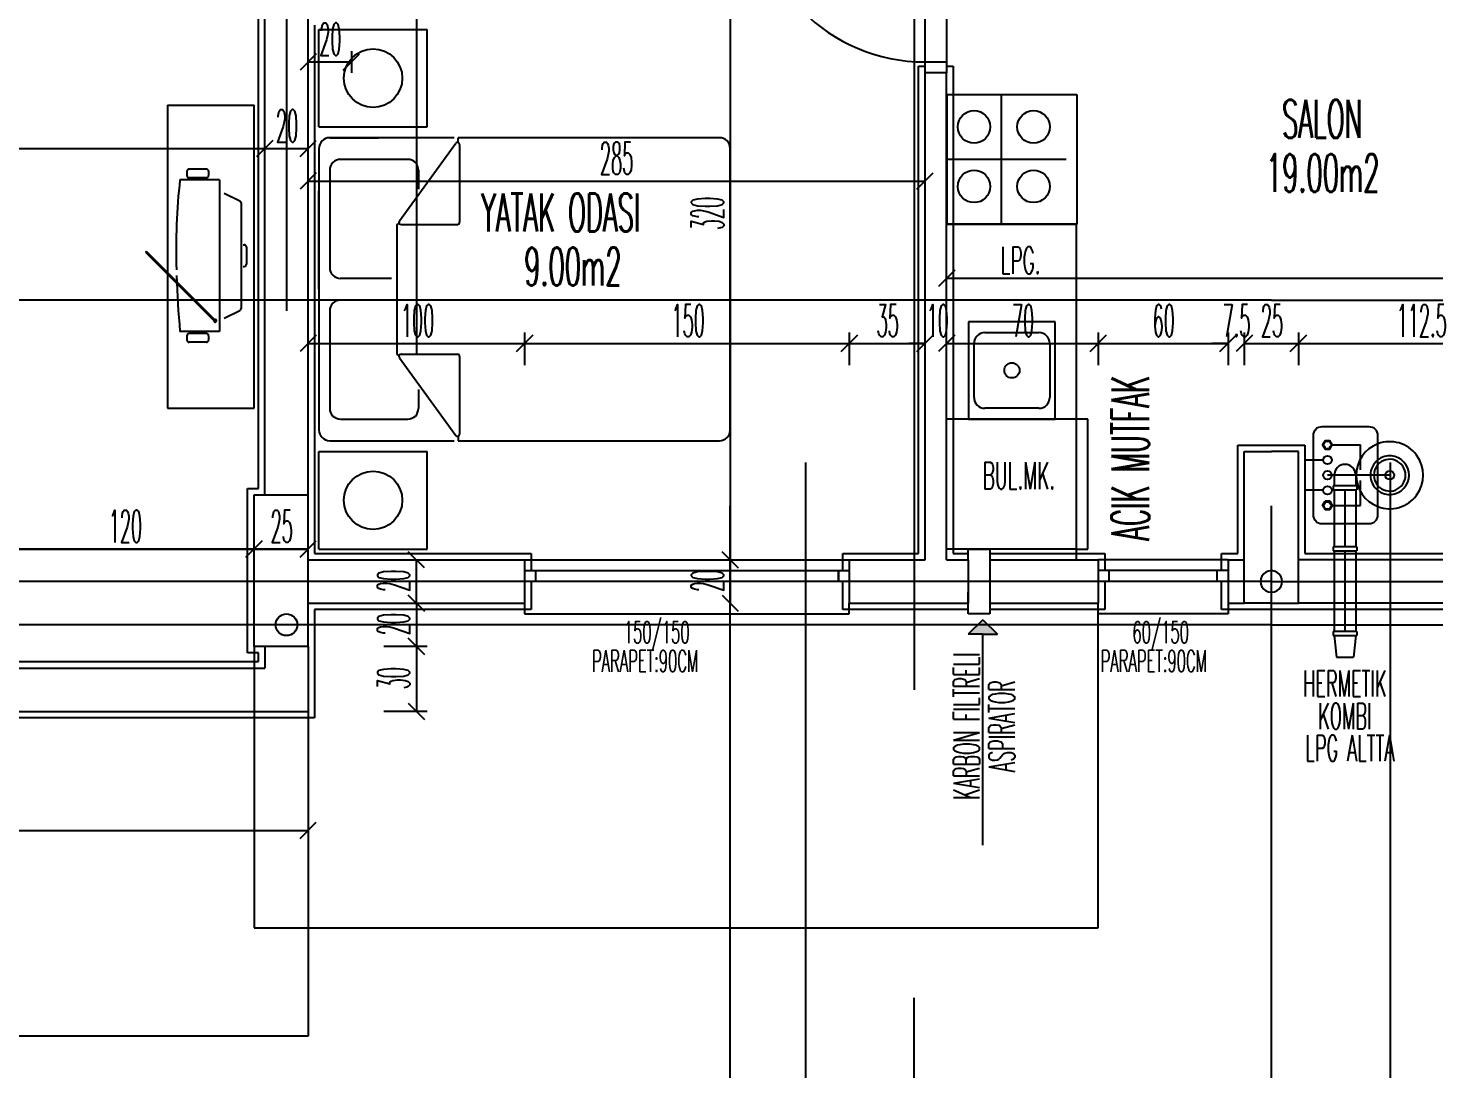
# Model space of a CAD drawing. Extents: x 78 to 306, y -397 to 18.
# Drawn here: x 271.9423 to 272.0722, y -396.7666 to -396.6704 of the extents above; entities that cross this region are included whole.
import ezdxf
from ezdxf.enums import TextEntityAlignment as Align

# ---------------------------------------------------------------- set-up
doc = ezdxf.new("R2010")
doc.units = 0
doc.header["$LTSCALE"] = 0.5
doc.header["$MEASUREMENT"] = 0
for name, pattern in [('DASHDOT2', [0.5, 0.25, -0.125, 0, -0.125]), ('DASHED', [0.75, 0.5, -0.25]), ('DOT2', [0.125, 0, -0.125])]:
    doc.linetypes.add(name, pattern=pattern)
doc.layers.get('0').update_dxf_attribs({"linetype": 'CONTINUOUS'})
for name, color, linetype in [('AKS', 5, 'DASHDOT2'), ('ASHADE', 7, 'CONTINUOUS'), ('DUVAR', 6, 'CONTINUOUS'), ('IZDUSUM', 2, 'DOT2'), ('KAPI', 1, 'CONTINUOUS'), ('KOLON', 4, 'CONTINUOUS'), ('MERDIVEN', 3, 'CONTINUOUS'), ('OLCU', 31, 'CONTINUOUS'), ('SIVA', 7, 'CONTINUOUS'), ('TEFRIS', 11, 'CONTINUOUS')]:
    doc.layers.add(name, color=color, linetype=linetype)
doc.styles.add('ICMEKAN', font='romans.shx', dxfattribs={"width": 0.55, "height": 0.2})
doc.styles.add('OLCU', font='romans.shx', dxfattribs={"width": 0.6, "height": 0.125})
doc.styles.add('OLCUIC', font='ROMANS.SHX', dxfattribs={"width": 0.4, "height": 0.15})

msp = doc.modelspace()

# ---------------------------------------------------------------- hatches: boundary and pattern name
at = {"layer": 'KAPI', "ltscale": 1.4}
msp.add_hatch(color=256, dxfattribs=at).paths.add_polyline_path([(272.0318323803734, -396.726424450588), (272.0304744925056, -396.726424450588), (272.0291166046377, -396.726424450588), (272.0304744925056, -396.7250946236588)])

# ---------------------------------------------------------------- linework, layer by layer
at = {"color": 0, "linetype": 'ByBlock'}
for p, q in [((271.968893941935, -396.6728098737721), (271.967393941935, -396.6743098737721)), ((271.971393941935, -396.6743098737721), (271.972893941935, -396.6728098737721)), ((271.964893941935, -396.6808098737721), (271.963393941935, -396.6823098737721)), ((271.963393941935, -396.6823098737721), (271.964893941935, -396.6808098737721)), ((271.967393941935, -396.6823098737721), (271.968893941935, -396.6808098737721)), ((271.968893941935, -396.6838098737721), (271.967393941935, -396.6853098737721)), ((272.024393941935, -396.6853098737721), (272.025893941935, -396.6838098737721)), ((272.027893941935, -396.6928098737721), (272.026393941935, -396.6943098737721)), ((271.968893941935, -396.6988098737721), (271.967393941935, -396.7003098737721)), ((271.988893941935, -396.6988098737721), (271.987393941935, -396.7003098737721)), ((271.987393941935, -396.7003098737721), (271.988893941935, -396.6988098737721)), ((272.018893941935, -396.6988098737721), (272.017393941935, -396.7003098737721)), ((272.017393941935, -396.7003098737721), (272.018893941935, -396.6988098737721)), ((272.024393941935, -396.7003098737721), (272.025893941935, -396.6988098737721)), ((272.024393941935, -396.7003098737721), (272.025893941935, -396.6988098737721)), ((272.027893941935, -396.6988098737721), (272.026393941935, -396.7003098737721)), ((272.027893941935, -396.6988098737721), (272.026393941935, -396.7003098737721)), ((272.041893941935, -396.6988098737721), (272.040393941935, -396.7003098737721)), ((272.040393941935, -396.7003098737721), (272.041893941935, -396.6988098737721)), ((272.052393941935, -396.7003098737721), (272.053893941935, -396.6988098737721)), ((272.052393941935, -396.7003098737721), (272.053893941935, -396.6988098737721)), ((272.055393941935, -396.6988098737721), (272.053893941935, -396.7003098737721)), ((272.055393941935, -396.6988098737721), (272.053893941935, -396.7003098737721)), ((272.060393941935, -396.6988098737721), (272.058893941935, -396.7003098737721)), ((272.058893941935, -396.7003098737721), (272.060393941935, -396.6988098737721)), ((271.963893941935, -396.7178098737721), (271.962393941935, -396.7193098737721)), ((271.962393941935, -396.7193098737721), (271.963893941935, -396.7178098737721)), ((271.967393941935, -396.7193098737721), (271.968893941935, -396.7178098737721)), ((271.978893941935, -396.7203098737721), (271.977393941935, -396.7188098737721)), ((272.007893941935, -396.7203098737721), (272.006393941935, -396.7188098737721)), ((272.006393941935, -396.7188098737721), (272.007893941935, -396.7203098737721)), ((271.977393941935, -396.7228098737721), (271.978893941935, -396.7243098737721)), ((271.978893941935, -396.7243098737721), (271.977393941935, -396.7228098737721)), ((272.006393941935, -396.7228098737721), (272.007893941935, -396.7243098737721)), ((271.978893941935, -396.7283098737721), (271.977393941935, -396.7268098737721)), ((271.977393941935, -396.7268098737721), (271.978893941935, -396.7283098737721)), ((271.977393941935, -396.7328098737721), (271.978893941935, -396.7343098737721)), ((271.967393941935, -396.7453098737721), (271.968893941935, -396.7438098737721))]:
    msp.add_line(p, q, dxfattribs=at)
at = {"layer": 'AKS'}
for p, q in [((271.9661439419351, -396.3715598737721), (271.9661439419351, -396.8395598737721)), ((272.0071439419351, -396.8395598737721), (272.0071439419351, -396.3715598737721)), ((272.0571439419351, -396.8395598737721), (272.0571439419351, -396.3715598737721)), ((271.9781439419351, -396.3755598737721), (271.9781439419351, -396.8355598737721)), ((272.0141439419351, -396.8355598737721), (272.0141439419351, -396.3755598737721)), ((272.0681439419351, -396.8355598737721), (272.0681439419351, -396.3755598737721)), ((272.0571439419351, -396.6955598737721), (271.7611439419359, -396.6955598737721)), ((272.0571439419351, -396.6955598737721), (272.3531439419343, -396.6955598737721)), ((272.0571439419351, -396.7215598737721), (271.7651439419351, -396.7215598737721)), ((272.0571439419351, -396.7215598737721), (272.3491439419351, -396.7215598737721)), ((272.0571439419351, -396.7255598737721), (271.7611439419359, -396.7255598737721)), ((272.0571439419351, -396.7255598737721), (272.3531439419343, -396.7255598737721))]:
    msp.add_line(p, q, dxfattribs=at)
at = {"layer": 'ASHADE'}
msp.add_circle((271.9661439419351, -396.7255598737721), 0.0009999999999999432, dxfattribs=at)
for start, end in [(89.99999999951147, 270.0000000004885), (269.9999999995114, 90.00000000048854)]:
    msp.add_arc((272.0571439419351, -396.7215598737721), 0.0009999999999999432, start, end, dxfattribs=at)
at = {"layer": 'DUVAR'}
for p, q in [((271.9641439419352, -396.7135598737721), (271.9641439419352, -396.6465598737757)), ((271.9681439419357, -396.7135598737721), (271.968143941936, -396.6555598737758)), ((272.0271439419355, -396.6745598737751), (272.0251439419357, -396.6745598737751)), ((272.0251439419352, -396.719559873776), (272.0251439419354, -396.6745598737751)), ((272.0271439419352, -396.7195598737761), (272.0271439419354, -396.6745598737751)), ((271.9681439419351, -396.7195598737761), (271.9881439419348, -396.7195598737761)), ((271.9881439419348, -396.7195598737752), (271.9881439419348, -396.7235598737763)), ((272.0181439419348, -396.7195598737761), (272.0251439419352, -396.7195598737761)), ((272.0181439419348, -396.7195598737752), (272.0181439419348, -396.7235598737763)), ((272.0271439419352, -396.7195598737761), (272.029143941935, -396.7195598737761)), ((272.031143941935, -396.7195598737761), (272.0411439419318, -396.7195598737761)), ((272.0411439419318, -396.7195598737701), (272.0411439419318, -396.7235598737683)), ((272.053143941932, -396.7195598737701), (272.053143941932, -396.7235598737686)), ((272.053143941932, -396.7195598737761), (272.0546439419353, -396.7195598737761)), ((272.0821439419358, -396.7195598737761), (272.0596439419353, -396.7195598737761)), ((271.9681439419351, -396.723559873776), (271.9881439419348, -396.723559873776)), ((272.0181439419348, -396.723559873776), (272.029143941935, -396.723559873776)), ((272.031143941935, -396.723559873776), (272.0411439419347, -396.723559873776)), ((272.053143941935, -396.723559873776), (272.0546439419353, -396.723559873776)), ((272.0821439419358, -396.723559873776), (272.0596439419353, -396.723559873776)), ((271.9641439419358, -396.7275598737762), (271.9641439419357, -396.7295598737762)), ((271.9681439419358, -396.7275598737761), (271.9681439419357, -396.7335598737762)), ((271.9391439419351, -396.7295598737762), (271.9641439419357, -396.7295598737762)), ((271.9391439419351, -396.7335598737762), (271.9681439419357, -396.7335598737762))]:
    msp.add_line(p, q, dxfattribs=at)
at = {"layer": 'IZDUSUM', "ltscale": 0.6}
for p, q in [((272.0391737502883, -396.7065598737695), (272.0271737502883, -396.7065598737695)), ((272.0391737502883, -396.7185598737695), (272.0271737502883, -396.7185598737695)), ((272.0411439419353, -396.7535598737761), (272.0411439419353, -396.723559873776)), ((271.9631439419351, -396.7275598737813), (271.9631439419351, -396.7535598737761)), ((271.9631439419351, -396.7535598737761), (272.0411439419353, -396.7535598737761))]:
    msp.add_line(p, q, dxfattribs=at)
at = {"layer": 'KAPI', "linetype": 'DASHED', "ltscale": 0.4}
msp.add_line((272.0241439419351, -396.6315598737721), (272.0241439419351, -396.7620356867086), dxfattribs=at)
at = {"layer": 'KAPI'}
for p, q in [((272.0271439419349, -396.6575598737759), (272.0271439419349, -396.6735598737759)), ((272.0251439419351, -396.6735598737759), (272.0271439419349, -396.6735598737759)), ((272.0251439419351, -396.674559873776), (272.0251439419351, -396.6735598737759)), ((272.0271439419349, -396.6735598737759), (272.0271439419349, -396.674559873776)), ((271.9881439419348, -396.7195598737761), (272.0181439419348, -396.7195598737761)), ((271.9881439419348, -396.7205598737761), (272.0181439419348, -396.7205598737761)), ((271.9891439419349, -396.7205598737761), (271.9891439419349, -396.7215598737758)), ((272.0171439419348, -396.7205598737761), (272.0171439419348, -396.7215598737758)), ((272.0171439419348, -396.7215598737758), (272.0171439419348, -396.7205598737761)), ((272.053143941935, -396.7195598737683), (272.0411439419347, -396.7195598737683)), ((272.053143941935, -396.7205598737681), (272.0411439419347, -396.7205598737681)), ((272.0421439419348, -396.7215598737682), (272.0421439419348, -396.7205598737681)), ((272.0521439419349, -396.7215598737682), (272.0521439419349, -396.7205598737681)), ((272.0181439419348, -396.7215598737758), (271.9881439419348, -396.7215598737758)), ((272.053143941935, -396.7215598737682), (272.0411439419347, -396.7215598737682)), ((271.9881439419348, -396.7235598737748), (271.9881439419348, -396.7245598737761)), ((272.0181439419348, -396.7245598737761), (272.0181439419348, -396.723559873776)), ((272.0411439419347, -396.7245598737684), (272.0411439419347, -396.7235598737683)), ((272.053143941935, -396.7235598737683), (272.053143941935, -396.7245598737684)), ((271.9881439419348, -396.7245598737761), (272.0181439419348, -396.7245598737761)), ((272.053143941935, -396.7245598737684), (272.0411439419347, -396.7245598737684))]:
    msp.add_line(p, q, dxfattribs=at)
at = {"layer": 'KAPI', "ltscale": 1.4}
for p, q in [((272.0251439419351, -396.6735598737758), (272.0251439419351, -396.6585598737759)), ((272.029143941935, -396.7195598737721), (272.029143941935, -396.7185598737721)), ((272.029143941935, -396.7185598737721), (272.031143941935, -396.7185598737721)), ((272.031143941935, -396.7185598737721), (272.031143941935, -396.7195598737721)), ((272.029143941935, -396.7195598737721), (272.029143941935, -396.7235598737721)), ((272.031143941935, -396.7195598737721), (272.031143941935, -396.7235598737721)), ((272.029143941935, -396.7245598737721), (272.029143941935, -396.7225598737721)), ((272.031143941935, -396.7235598737721), (272.031143941935, -396.7245598737721)), ((272.0304744925056, -396.7250946236588), (272.0291166046377, -396.726424450588)), ((272.031143941935, -396.7245598737721), (272.029143941935, -396.7245598737721)), ((272.0304744925056, -396.7250946236588), (272.0318323803734, -396.726424450588)), ((272.0304744925056, -396.726424450588), (272.0291166046377, -396.726424450588)), ((272.0304744925056, -396.7459342383962), (272.0304744925056, -396.726424450588)), ((272.0304744925056, -396.726424450588), (272.0318323803734, -396.726424450588))]:
    msp.add_line(p, q, dxfattribs=at)
at = {"layer": 'KAPI'}
msp.add_arc((272.0251439419351, -396.6575598737759), 0.01600000000000136, 180, 270, dxfattribs=at)
at = {"layer": 'KOLON'}
for p, q in [((272.0546439419351, -396.7235598737813), (272.0546439419351, -396.7095598737813)), ((272.0546439419351, -396.7095598737813), (272.0571439419351, -396.7095598737813)), ((272.0596439419351, -396.7095598737813), (272.0571439419351, -396.7095598737813)), ((272.0596439419351, -396.7235598737813), (272.0596439419351, -396.7095598737813)), ((271.9631439419351, -396.7275598737853), (271.9631439419351, -396.7135598737813)), ((271.9631439419351, -396.7135598737813), (271.9681439419351, -396.7135598737813)), ((271.9681439419351, -396.7275598737853), (271.9681439419351, -396.7135598737813)), ((272.0571439419351, -396.7235598737813), (272.0546439419351, -396.7235598737813)), ((272.0571439419351, -396.7235598737813), (272.0596439419351, -396.7235598737813)), ((271.9681439419351, -396.7275598737813), (271.9631439419351, -396.7275598737813))]:
    msp.add_line(p, q, dxfattribs=at)
at = {"layer": 'KOLON', "linetype": 'DASHED', "ltscale": 0.4}
msp.add_line((272.024143941935, -396.7915598737721), (272.024143941935, -396.7600356867086), dxfattribs=at)
at = {"layer": 'MERDIVEN', "linetype": 'ByBlock'}
for p, q in [((271.9681439419357, -396.7335598737762), (271.9681439419351, -396.7635598737762)), ((271.9681439419352, -396.7635598737762), (271.8631439419354, -396.7635598737762))]:
    msp.add_line(p, q, dxfattribs=at)
at = {"layer": 'OLCU', "ltscale": 1.4}
for p, q in [((272.007143941935, -396.6555598737721), (272.007143941935, -396.7195598737721)), ((271.972143941935, -396.6725598737721), (271.972143941935, -396.6745598737721)), ((271.968143941935, -396.6735598737721), (271.972143941935, -396.6735598737721)), ((271.867143941935, -396.6815598737721), (271.964143941935, -396.6815598737721)), ((271.964143941935, -396.6815598737721), (271.968143941935, -396.6815598737721)), ((271.968143941935, -396.6845598737721), (272.025143941935, -396.6845598737721)), ((272.146143941935, -396.6935598737721), (272.027143941935, -396.6935598737721)), ((271.988143941935, -396.6985598737721), (271.988143941935, -396.7015598737721)), ((272.018143941935, -396.6985598737721), (272.018143941935, -396.7015598737721)), ((272.041143941935, -396.6985598737721), (272.041143941935, -396.7015598737721)), ((272.053143941935, -396.6985598737721), (272.053143941935, -396.7015598737721)), ((272.054643941935, -396.6985598737721), (272.054643941935, -396.7015598737721)), ((272.059643941935, -396.6985598737721), (272.059643941935, -396.7015598737721)), ((271.968143941935, -396.6995598737721), (271.988143941935, -396.6995598737721)), ((271.988143941935, -396.6995598737721), (272.018143941935, -396.6995598737721)), ((272.018143941935, -396.6995598737721), (272.025143941935, -396.6995598737721)), ((272.025143941935, -396.6995598737721), (272.023643941935, -396.6995598737721)), ((272.027143941935, -396.6995598737721), (272.041143941935, -396.6995598737721)), ((272.027143941935, -396.6995598737721), (272.028643941935, -396.6995598737721)), ((272.041143941935, -396.6995598737721), (272.053143941935, -396.6995598737721)), ((272.053143941935, -396.6995598737721), (272.051643941935, -396.6995598737721)), ((272.054643941935, -396.6995598737721), (272.059643941935, -396.6995598737721)), ((272.054643941935, -396.6995598737721), (272.056143941935, -396.6995598737721)), ((272.059643941935, -396.6995598737721), (272.082143941935, -396.6995598737721)), ((271.968143941935, -396.7185598737721), (271.861143941935, -396.7185598737721)), ((271.939143941935, -396.7185598737721), (271.963143941935, -396.7185598737721)), ((271.963143941935, -396.7185598737721), (271.968143941935, -396.7185598737721)), ((271.978143941935, -396.7235598737721), (271.978143941935, -396.7195598737721)), ((272.007143941935, -396.7195598737721), (272.007143941935, -396.7235598737721)), ((271.978143941935, -396.7235598737721), (271.978143941935, -396.7275598737721)), ((271.979143941935, -396.7275598737721), (271.975143941935, -396.7275598737721)), ((271.978143941935, -396.7275598737721), (271.978143941935, -396.7335598737721)), ((271.979143941935, -396.7335598737721), (271.975143941935, -396.7335598737721)), ((271.863143941935, -396.7445598737721), (271.968143941935, -396.7445598737721))]:
    msp.add_line(p, q, dxfattribs=at)
at = {"layer": 'SIVA', "ltscale": 1.4}
for p, q in [((271.9635439419352, -396.7129598737813), (271.9635439419352, -396.6459598737757)), ((271.9687439419359, -396.6701598737721), (271.9687439419357, -396.7135598737721)), ((272.0245439419352, -396.718959873776), (272.0245439419354, -396.6739598737749)), ((272.0245439419354, -396.6739598737749), (272.0251439419351, -396.6739598737751)), ((272.0271439419349, -396.6739598737759), (272.0277439419355, -396.6739598737762)), ((272.0277439419355, -396.6739598737762), (272.0277439419352, -396.718959873776)), ((272.0540439419351, -396.718959873776), (272.0540439419351, -396.7089598737813)), ((272.0540439419351, -396.7089598737813), (272.0571439419351, -396.7089598737813)), ((272.0571439419351, -396.7089598737813), (272.0602439419351, -396.7089598737813)), ((272.0602439419351, -396.7089598737813), (272.0602439419351, -396.718959873776)), ((271.9625439419351, -396.7281598737813), (271.9625439419351, -396.7129598737813)), ((271.9625439419351, -396.7129598737813), (271.9635439419352, -396.7129598737813)), ((271.9687439419357, -396.7135598737721), (271.9687439419354, -396.718959873776)), ((271.9687439419354, -396.718959873776), (271.9887439419348, -396.718959873776)), ((271.9887439419348, -396.718959873776), (271.9887439419348, -396.7205598737761)), ((272.0175439419348, -396.7205598737761), (272.0175439419348, -396.718959873776)), ((272.0175439419348, -396.718959873776), (272.0245439419352, -396.718959873776)), ((272.0277439419352, -396.718959873776), (272.029143941935, -396.718959873776)), ((272.0311439419339, -396.7189598737721), (272.0417439419318, -396.7189598737763)), ((272.0417439419318, -396.7189598737763), (272.0417439419318, -396.7205598737681)), ((272.0525439419321, -396.7205598737681), (272.0525439419321, -396.718959873776)), ((272.0525439419321, -396.718959873776), (272.0540439419351, -396.718959873776)), ((272.0602439419351, -396.718959873776), (272.0827439419358, -396.718959873776)), ((271.9887439419348, -396.7215598737758), (271.9887439419348, -396.724159873776)), ((272.0175439419348, -396.7241598737763), (272.0175439419348, -396.7215598737758)), ((272.0417439419318, -396.7215598737682), (272.0417439419318, -396.724159873776)), ((272.0525439419321, -396.7241598737739), (272.0525439419321, -396.7215598737682)), ((271.9887439419348, -396.724159873776), (271.9687439419351, -396.724159873776)), ((271.9687439419351, -396.724159873776), (271.9687439419351, -396.7275598737853)), ((272.0291439419339, -396.7241598737721), (272.0175439419348, -396.7241598737763)), ((272.029143941935, -396.7241598737721), (272.0291439419339, -396.7241598737721)), ((272.0417439419318, -396.724159873776), (272.031143941935, -396.724159873776)), ((272.0546439419351, -396.7241598737813), (272.0525439419321, -396.7241598737739)), ((272.0571439419364, -396.7241598737813), (272.0546439419351, -396.7241598737813)), ((272.0596439419353, -396.724159873776), (272.0571439419364, -396.7241598737813)), ((272.0827439419358, -396.724159873776), (272.0596439419353, -396.724159873776)), ((271.9635439419358, -396.7281598737813), (271.9625439419351, -396.7281598737813)), ((271.9635439419358, -396.7289598737762), (271.9635439419358, -396.7281598737813)), ((271.9687439419351, -396.7275598737853), (271.9687439419358, -396.7341598737762)), ((271.9385439419351, -396.7289598737762), (271.9635439419358, -396.7289598737762)), ((271.9687439419358, -396.7341598737762), (271.9385439419351, -396.7341598737762))]:
    msp.add_line(p, q, dxfattribs=at)
at = {"layer": 'TEFRIS'}
for p, q in [((271.9691439419385, -396.6705598737851), (271.9791439419384, -396.6705598737851)), ((271.9691439419385, -396.6795598737854), (271.9691439419385, -396.6705598737851)), ((271.9791439419384, -396.6795598737854), (271.9791439419384, -396.6705598737851)), ((271.9551439419305, -396.6775598737722), (271.9551439419305, -396.7055598737724)), ((271.9551439419303, -396.6775598737713), (271.9631439419308, -396.6775598737713)), ((271.9631439419308, -396.7055598737724), (271.9631439419308, -396.6775598737713)), ((272.0271737502873, -396.6765598737735), (272.0381737502871, -396.6765598737735)), ((272.0321737502873, -396.6765598737735), (272.0321737502873, -396.6885598737736)), ((272.0381737502871, -396.6765598737735), (272.0391737502871, -396.6765598737735)), ((271.9691439419385, -396.6795598737854), (271.9791439419384, -396.6795598737854)), ((271.9691439419385, -396.6815647388801), (271.9691439419385, -396.7075647388797)), ((271.9701439419385, -396.6805647388801), (271.9746439419387, -396.6805647388801)), ((271.9816439419384, -396.6805647388801), (271.9701439419385, -396.6805647388801)), ((271.9765740522363, -396.6882473453657), (271.9817820198498, -396.681063941761)), ((272.0061439419386, -396.6805647388801), (271.9820056492407, -396.6805647388801)), ((271.9820056492407, -396.6809910927752), (271.9820056492407, -396.6805647388801)), ((271.9821439419387, -396.6811813352754), (271.9821439419387, -396.6883647388801)), ((272.0071439419386, -396.7075647388797), (272.0071439419386, -396.6815647388801)), ((271.9773439419386, -396.6825647388802), (271.9711439419386, -396.6825647388802)), ((272.0381737502876, -396.6825598737739), (272.0271737502873, -396.6825598737739)), ((271.9569423513975, -396.6836557631206), (271.9569423513975, -396.6840557631206)), ((271.9587423513973, -396.6834557631207), (271.9571423513974, -396.6834557631207)), ((271.9587423513973, -396.6842557631205), (271.9571423513974, -396.6842557631205)), ((271.9589423513975, -396.6836557631206), (271.9589423513975, -396.6840557631206)), ((271.9701439419385, -396.68356473888), (271.9701439419385, -396.69256473888)), ((271.9783439419386, -396.68356473888), (271.9783439419386, -396.6853061181905)), ((271.9599423513973, -396.6844557631208), (271.9562998015645, -396.6844557631208)), ((271.9599423513973, -396.6844557631208), (271.9599423513973, -396.6984557631207)), ((271.9691439419385, -396.6945647388801), (271.9691439419385, -396.6854816605304)), ((271.9603895649929, -396.6856793699183), (271.9618317941164, -396.6864004844802)), ((271.9619423513975, -396.6865793699183), (271.9619423513975, -396.6963321563229)), ((271.9763439419385, -396.68856473888), (271.9765578189113, -396.6884556269904)), ((271.9763439419385, -396.68856473888), (271.9763439419385, -396.7005647388799)), ((271.9767359743252, -396.68856473888), (271.9819439419385, -396.68856473888)), ((272.0271439419351, -396.6885598737721), (272.0391439419354, -396.6885598737721)), ((272.0391439419352, -396.7195598737761), (272.0391439419354, -396.6885598737721)), ((271.9621423513973, -396.6904557631207), (271.9622423513974, -396.6904557631207)), ((271.9624423513973, -396.6906557631206), (271.9624423513973, -396.6922557631206)), ((271.9532003821629, -396.6910765323233), (271.9531439418042, -396.6911590822228)), ((271.9595296019, -396.6975250348007), (271.9531439418042, -396.6911590822228)), ((271.9595860422587, -396.6974424849011), (271.9532003821629, -396.6910765323233)), ((271.9621423513973, -396.6924557631205), (271.9622423513974, -396.6924557631205)), ((271.9758439419386, -396.69356473888), (271.9711439419386, -396.69356473888)), ((271.9758439419386, -396.6955647388801), (271.9711439419386, -396.6955647388801)), ((271.9603895649929, -396.6972321563229), (271.9618317941164, -396.696511041761)), ((271.9701439419385, -396.6965647388802), (271.9701439419385, -396.7055647388799)), ((271.9599423513973, -396.6984557631207), (271.9562998015645, -396.6984557631207)), ((271.9595860422587, -396.6974424849011), (271.9595296019, -396.6975250348007)), ((272.0291737502884, -396.6975598737741), (272.0291737502884, -396.7065598737741)), ((272.0371737502884, -396.6975598737741), (272.0291737502884, -396.6975598737741)), ((272.0306737502885, -396.6985598737716), (272.0356737502885, -396.6985598737716)), ((272.0371737502884, -396.7065598737741), (272.0371737502884, -396.6975598737741)), ((271.9569423513975, -396.6988557631205), (271.9569423513975, -396.6992557631206)), ((271.9587423513973, -396.6986557631207), (271.9571423513974, -396.6986557631207)), ((271.9587423513973, -396.6994557631205), (271.9571423513974, -396.6994557631205)), ((271.9589423513975, -396.6988557631205), (271.9589423513975, -396.6992557631206)), ((272.0296737502884, -396.7045598737716), (272.0296737502884, -396.6995598737716)), ((272.0366737502882, -396.6995598737716), (272.0366737502882, -396.7045598737716)), ((271.9763439419385, -396.7005647388799), (271.9765578189113, -396.7006738507695)), ((271.9765740522363, -396.7008821323942), (271.9817820198498, -396.7080655359989)), ((271.9767359743252, -396.7005647388799), (271.9819439419385, -396.7005647388799)), ((271.9821439419387, -396.7007647388798), (271.9821439419387, -396.7079481424846)), ((271.9783439419386, -396.7038233595694), (271.9783439419386, -396.7055647388799)), ((271.9551439419305, -396.7055598737724), (271.9631439419308, -396.7055598737724)), ((272.0356737502885, -396.7055598737713), (272.0306737502885, -396.7055598737713)), ((271.9711439419386, -396.7065647388797), (271.9773439419386, -396.7065647388797)), ((272.0291737502884, -396.7065598737741), (272.0371737502884, -396.7065598737741)), ((272.0401737502894, -396.7065598737719), (272.0391737502894, -396.7065598737719)), ((272.0401737502894, -396.718559873772), (272.0401737502894, -396.7065598737719)), ((271.9701439419385, -396.7085647388798), (271.9816439419384, -396.7085647388798)), ((271.9820056492407, -396.7081383849846), (271.9820056492407, -396.7085647388798)), ((271.9820056492407, -396.7085647388798), (272.0061439419386, -396.7085647388798)), ((271.9691439419385, -396.7185598737848), (271.9691439419385, -396.7095598737852)), ((271.9691439419385, -396.7095598737852), (271.9791439419384, -396.7095598737852)), ((271.9791439419384, -396.7185598737848), (271.9791439419384, -396.7095598737852)), ((271.9691439419385, -396.7185598737848), (271.9791439419384, -396.7185598737848)), ((272.0391737502894, -396.718559873772), (272.0401737502894, -396.718559873772))]:
    msp.add_line(p, q, dxfattribs=at)
at = {"layer": 'TEFRIS', "linetype": 'Continuous'}
for p, q in [((272.0271737502871, -396.6765598737735), (272.0271737502871, -396.6885598737733)), ((272.0391737502871, -396.6765598737735), (272.0391737502871, -396.6885598737733)), ((272.0381737502871, -396.6885598737733), (272.0271737502873, -396.6885598737733)), ((272.0391737502871, -396.6885598737733), (272.0381737502871, -396.6885598737733))]:
    msp.add_line(p, q, dxfattribs=at)
at = {"layer": 'TEFRIS', "ltscale": 1.4}
for p, q in [((272.0661869928015, -396.707272068244), (272.0618071418842, -396.707272068244)), ((272.0610071418842, -396.7080720682441), (272.0610071418842, -396.7154041082386)), ((272.0621059043895, -396.7085540342376), (272.0618842018862, -396.7089380342376)), ((272.0621059043895, -396.7085540612395), (272.0618842018862, -396.7089380612395)), ((272.0618842018862, -396.7089380342376), (272.0621059043895, -396.7093220342376)), ((272.0618842018862, -396.7089380612395), (272.0621059043895, -396.7093220612394)), ((272.0621280746399, -396.7085924342376, 0.000672000000000014), (272.0619285423869, -396.7089380342376, 0.0006720000000000197)), ((272.0621280746399, -396.7085924612394, 0.000672000000000014), (272.0619285423869, -396.7089380612395, 0.0006720000000000197)), ((272.0619285423869, -396.7089380342376, 0.0006720000000000026), (272.0620615638889, -396.7090916342376, 0.0006720000000000026)), ((272.0619285423869, -396.7089380612395, 0.0006720000000000026), (272.0620615638889, -396.7090916612395, 0.0006720000000000026)), ((272.0625493093963, -396.7085540342376), (272.0621059043895, -396.7085540342376)), ((272.0625493093963, -396.7085540612395), (272.0621059043895, -396.7085540612395)), ((272.0623276068929, -396.7086308342376, 0.0006720000000000026), (272.0621280746399, -396.7085924342376, 0.0006720000000000026)), ((272.0623276068929, -396.7086308612394, 0.0006720000000000026), (272.0621280746399, -396.7085924612394, 0.0006720000000000026)), ((272.0625271391459, -396.7085924342376, 0.0006720000000000026), (272.0623276068929, -396.7086308342376, 0.0006720000000000026)), ((272.0625271391459, -396.7085924612394, 0.0006720000000000026), (272.0623276068929, -396.7086308612394, 0.0006720000000000026)), ((272.0627266713989, -396.7089380342376, 0.0006720000000000197), (272.0625271391459, -396.7085924342376, 0.000672000000000014)), ((272.0627266713989, -396.7089380612395, 0.0006720000000000197), (272.0625271391459, -396.7085924612394, 0.000672000000000014)), ((272.0627710118997, -396.7089380342376), (272.0625493093963, -396.7085540342376)), ((272.0627710118997, -396.7089380612395), (272.0625493093963, -396.7085540612395)), ((272.0625493093963, -396.7093220342376), (272.0627710118997, -396.7089380342376)), ((272.0625493093963, -396.7093220612394), (272.0627710118997, -396.7089380612395)), ((272.0625936498969, -396.7090916342376, 0.0006720000000000026), (272.0627266713989, -396.7089380342376, 0.0006720000000000026)), ((272.0625936498969, -396.7090916612395, 0.0006720000000000026), (272.0627266713989, -396.7089380612395, 0.0006720000000000026)), ((272.0627710196944, -396.7089380477386), (272.0653885520443, -396.7089380477386)), ((272.0653885520443, -396.7112380612395), (272.0653885520443, -396.7089380477386)), ((272.0669869928016, -396.7154041082386), (272.0669869928016, -396.7080720142403)), ((272.0620615638889, -396.7090916342376, 0.0006720000000000026), (272.0621280746399, -396.7092836342376, 0.0006720000000000026)), ((272.0620615638889, -396.7090916612395, 0.0006720000000000026), (272.0621280746399, -396.7092836612395, 0.0006720000000000026)), ((272.0621059043895, -396.7093220342376), (272.0625493093963, -396.7093220342376)), ((272.0621059043895, -396.7093220612394), (272.0625493093963, -396.7093220612394)), ((272.0625271391459, -396.7092836342376, 0.0006720000000000026), (272.0625936498969, -396.7090916342376, 0.0006720000000000026)), ((272.0625271391459, -396.7092836612395, 0.0006720000000000026), (272.0625936498969, -396.7090916612395, 0.0006720000000000026)), ((272.0619305645268, -396.7103381152432), (272.060206994786, -396.7103381152432)), ((272.0680843175479, -396.7117380612395), (272.0623276068929, -396.7117380612395)), ((272.065038249435, -396.7127332408855), (272.0628545318455, -396.7127332408855)), ((272.0628545318455, -396.7127332408855), (272.0628545318455, -396.7131064164587)), ((272.0629545318455, -396.7117380513823), (272.0629545318455, -396.7127332408855)), ((272.064938249435, -396.7117380612395), (272.064938249435, -396.7127332408855)), ((272.065038249435, -396.7127332408855), (272.065038249435, -396.7131064164587)), ((272.0653885520443, -396.7145380747404), (272.0653885520443, -396.7122380612395)), ((272.0619305645268, -396.7131380612395), (272.060206994786, -396.7131380612395)), ((272.0628545318455, -396.7131064164587), (272.065038249435, -396.7131064164587)), ((272.0629545318455, -396.7131064164587), (272.0629545318455, -396.7183579553497)), ((272.0639463906402, -396.7131064164587), (272.0639463906402, -396.7183579553497)), ((272.064938249435, -396.7131064164587), (272.064938249435, -396.7183579553497)), ((272.0618842018862, -396.7145380612395), (272.0621059043895, -396.7141540612395)), ((272.0618842018862, -396.7145380882413), (272.0621059043895, -396.7141540882413)), ((272.0621059043895, -396.7149220612395), (272.0618842018862, -396.7145380612395)), ((272.0621059043895, -396.7149220882414), (272.0618842018862, -396.7145380882413)), ((272.0619285423869, -396.7145380612395, 0.0006720000000000026), (272.0620615638889, -396.7143844612395, 0.0006720000000000026)), ((272.0619285423869, -396.7145380882413, 0.0006720000000000026), (272.0620615638889, -396.7143844882414, 0.0006720000000000026)), ((272.0621280746399, -396.7148836612395, 0.000672000000000014), (272.0619285423869, -396.7145380612395, 0.0006720000000000197)), ((272.0621280746399, -396.7148836882413, 0.000672000000000014), (272.0619285423869, -396.7145380882413, 0.0006720000000000197)), ((272.0620615638889, -396.7143844612395, 0.0006720000000000026), (272.0621280746399, -396.7141924612395, 0.0006720000000000026)), ((272.0620615638889, -396.7143844882414, 0.0006720000000000026), (272.0621280746399, -396.7141924882413, 0.0006720000000000026)), ((272.0621059043895, -396.7141540612395), (272.0625493093963, -396.7141540612395)), ((272.0621059043895, -396.7141540882413), (272.0625493093963, -396.7141540882413)), ((272.0625493093963, -396.7149220612395), (272.0621059043895, -396.7149220612395)), ((272.0625493093963, -396.7149220882414), (272.0621059043895, -396.7149220882414)), ((272.0623276068929, -396.7148452612395, 0.0006720000000000026), (272.0621280746399, -396.7148836612395, 0.0006720000000000026)), ((272.0623276068929, -396.7148452882413, 0.0006720000000000026), (272.0621280746399, -396.7148836882413, 0.0006720000000000026)), ((272.0625271391459, -396.7148836612395, 0.0006720000000000026), (272.0623276068929, -396.7148452612395, 0.0006720000000000026)), ((272.0625271391459, -396.7148836882413, 0.0006720000000000026), (272.0623276068929, -396.7148452882413, 0.0006720000000000026)), ((272.0625271391459, -396.7141924612395, 0.0006720000000000026), (272.0625936498969, -396.7143844612395, 0.0006720000000000026)), ((272.0625271391459, -396.7141924882413, 0.0006720000000000026), (272.0625936498969, -396.7143844882414, 0.0006720000000000026)), ((272.0627266713989, -396.7145380612395, 0.0006720000000000197), (272.0625271391459, -396.7148836612395, 0.000672000000000014)), ((272.0627266713989, -396.7145380882413, 0.0006720000000000197), (272.0625271391459, -396.7148836882413, 0.000672000000000014)), ((272.0625493093963, -396.7141540612395), (272.0627710118997, -396.7145380612395)), ((272.0625493093963, -396.7141540882413), (272.0627710118997, -396.7145380882413)), ((272.0627710118997, -396.7145380612395), (272.0625493093963, -396.7149220612395)), ((272.0627710118997, -396.7145380882413), (272.0625493093963, -396.7149220882414)), ((272.0625936498969, -396.7143844612395, 0.0006720000000000026), (272.0627266713989, -396.7145380612395, 0.0006720000000000026)), ((272.0625936498969, -396.7143844882414, 0.0006720000000000026), (272.0627266713989, -396.7145380882413, 0.0006720000000000026)), ((272.0627710196944, -396.7145380747404), (272.0653885520443, -396.7145380747404)), ((272.0618071418842, -396.7162041082386), (272.0661869928015, -396.7162041082386)), ((272.065038249435, -396.7183579553497), (272.0628545318455, -396.7183579553497)), ((272.0628545318455, -396.7183579553497), (272.0628545318455, -396.7187311309229)), ((272.0628545318455, -396.7187311309229), (272.065038249435, -396.7187311309229)), ((272.0629545318455, -396.7187311309229), (272.0629545318455, -396.7261783521215)), ((272.0639463906402, -396.7187311309229), (272.0639463906402, -396.7261783521215)), ((272.064938249435, -396.7187311309229), (272.064938249435, -396.7261783521215)), ((272.065038249435, -396.7183579553497), (272.065038249435, -396.7187311309229)), ((272.065038249435, -396.7261783521215), (272.0628545318455, -396.7261783521215)), ((272.0628545318455, -396.7261783521215), (272.0628545318455, -396.7265515276947)), ((272.0628545318455, -396.7265515276947), (272.065038249435, -396.7265515276947)), ((272.0629545318455, -396.7265515276947), (272.0631545318456, -396.7285515276946)), ((272.064938249435, -396.7265515276947), (272.064738249435, -396.7285515276946)), ((272.065038249435, -396.7261783521215), (272.065038249435, -396.7265515276947)), ((272.0631545318456, -396.7285515276946), (272.064738249435, -396.7285515276946))]:
    msp.add_line(p, q, dxfattribs=at)
at = {"layer": 'TEFRIS'}
for centre, radius in [((271.9741439419385, -396.6750598737852), 0.0027), ((272.029673750287, -396.6795598737734), 0.001500000000000057), ((272.0351737502872, -396.6795598737734), 0.001500000000000057), ((272.029673750287, -396.6850598737736), 0.001499999999999773), ((272.0351737502872, -396.6850598737736), 0.001499999999999773), ((272.0331737502882, -396.7020598737716), 0.0006999999999999432), ((271.9741439419385, -396.7140598737847), 0.0027)]:
    msp.add_circle(centre, radius, dxfattribs=at)
at = {"layer": 'TEFRIS', "ltscale": 1.4}
for centre, radius in [((272.0623276068929, -396.7103380612395), 0.0003970423660735832), ((272.0623276068929, -396.7117380612395), 0.0003970423660735832), ((272.0680843175479, -396.7117380612395), 0.0004132706100650015), ((272.0623276068929, -396.7131380612395), 0.0003970423660735832)]:
    msp.add_circle(centre, radius, dxfattribs=at)
at = {"layer": 'TEFRIS'}
for centre, radius, start, end in [((271.9701439419385, -396.6815647388801), 0.001, 90, 180), ((271.9819439419385, -396.6811813352754), 0.0002, 0, 144.0578881284759), ((272.0061439419386, -396.6815647388801), 0.001, 0, 90), ((271.9711439419386, -396.68356473888), 0.001, 90, 180), ((271.9773439419386, -396.68356473888), 0.001, 0, 90), ((271.9571423513974, -396.6836557631206), 0.0002, 90, 180), ((271.9571423513974, -396.6840557631206), 0.0002, 180, 270), ((271.9587423513973, -396.6836557631206), 0.0002, 0, 90), ((271.9587423513973, -396.6840557631206), 0.0002, 270, 0), ((271.9617423513976, -396.6865793699183), 0.0002, 0, 63.43494882284919), ((271.9767359743252, -396.6883647388801), 0.0002, 144.0578881284759, 270), ((271.9819439419385, -396.6883647388801), 0.0002, 270, 0), ((271.9622423513974, -396.6906557631206), 0.0002, 0, 90), ((271.9622423513974, -396.6922557631206), 0.0002, 270, 0), ((271.9711439419386, -396.69256473888), 0.001, 180, 270), ((271.9711439419386, -396.6965647388802), 0.001, 90, 180), ((271.9617423513976, -396.6963321563229), 0.0002, 296.5650511771508, 0), ((271.9595578220794, -396.697483759851), 0.0001233100037644363, 169.5604563102772, 121.7177725094848), ((272.0306737502882, -396.6995598737716), 0.001, 90, 180), ((272.0356737502882, -396.6995598737716), 0.001, 0, 90), ((271.9571423513974, -396.6988557631205), 0.0002, 90, 180), ((271.9571423513974, -396.6992557631206), 0.0002, 180, 270), ((271.9587423513973, -396.6988557631205), 0.0002, 0, 90), ((271.9587423513973, -396.6992557631206), 0.0002, 270, 0), ((271.9767359743252, -396.7007647388798), 0.0002, 90, 215.942111871524), ((271.9819439419385, -396.7007647388798), 0.0002, 0, 90), ((272.0306737502882, -396.7045598737716), 0.001, 180, 270), ((272.0356737502882, -396.7045598737716), 0.001, 270, 0), ((271.9711439419386, -396.7055647388799), 0.001, 180, 270), ((271.9773439419386, -396.7055647388799), 0.001, 270, 0), ((271.9701439419385, -396.7075647388797), 0.001, 180, 270), ((272.0061439419386, -396.7075647388797), 0.001, 270, 0), ((271.9819439419385, -396.7079481424846), 0.0002, 215.942111871524, 0)]:
    msp.add_arc(centre, radius, start, end, dxfattribs=at)
at = {"layer": 'TEFRIS', "ltscale": 1.4}
for centre, radius, start, end in [((272.0618071418842, -396.7080720682441), 0.0007999999999999999, 90, 180), ((272.0661869928015, -396.7080720682441), 0.0007999999999999999, 0, 90), ((272.0680843175479, -396.7117380612395), 0.003097182708339177, 110.7504088981053, 249.2495911018946), ((272.0680843175479, -396.7117380612395), 0.003097182708339177, 249.2495909414504, 110.7504090585496), ((272.0680843175479, -396.7117380612395), 0.001786545504696572, 232.1050269820603, 127.8949730179397), ((272.0639463906402, -396.7117380612395), 0.000991858794723521, 0, 180), ((272.0680843175479, -396.7117380612395), 0.001786545504696572, 127.8949719653411, 232.1050280346589), ((272.0680843175479, -396.7117380612395), 0.001466243947734451, 138.4512501830642, 221.5487498169358), ((272.0680843175479, -396.7117380612395), 0.001466243947734451, 221.5487483356249, 138.4512516643751), ((272.0618071418842, -396.7154041082386), 0.0007999999999999999, 180, 270), ((272.0661869928015, -396.7154041082386), 0.0007999999999999999, 270, 0)]:
    msp.add_arc(centre, radius, start, end, dxfattribs=at)
at = {"layer": 'TEFRIS'}
for centre, major_axis, ratio, start_param, end_param in [((271.9639469802909, -396.6908072212332), (9.617750620025692e-05, 0.02224625287639173), 0.3597956947475258, 1.282816920805697, 1.660852477843602), ((271.9639664750796, -396.6910947079142), (-0.0002476094023562437, 0.02747682888075571), 0.2918789750763431, 1.648438961691733, 1.839378258964123)]:
    msp.add_ellipse(centre, major_axis=major_axis, ratio=ratio, start_param=start_param, end_param=end_param, dxfattribs=at)
at = {"layer": 'TEFRIS', "ltscale": 1.4}
for points in [[(272.0621280746399, -396.7085924612394, 0.000672000000000014), (272.0621059043895, -396.7085540612395), (272.0618842018862, -396.7089380612395), (272.0619285423869, -396.7089380612395, 0.000672000000000014)], [(272.0627266713989, -396.7089380612395, 0.000672000000000014), (272.0627710118997, -396.7089380612395), (272.0625493093963, -396.7085540612395), (272.0625271391459, -396.7085924612394, 0.000672000000000014)], [(272.0621059043895, -396.7093220612394), (272.0621280746399, -396.7092836612395, 0.000672000000000014), (272.0625271391459, -396.7092836612395, 0.000672000000000014), (272.0625493093963, -396.7093220612394)], [(272.0621280746399, -396.7148836612395, 0.000672000000000014), (272.0621059043895, -396.7149220612395), (272.0618842018862, -396.7145380612395), (272.0619285423869, -396.7145380612395, 0.000672000000000014)], [(272.0621059043895, -396.7141540612395), (272.0621280746399, -396.7141924612395, 0.000672000000000014), (272.0625271391459, -396.7141924612395, 0.000672000000000014), (272.0625493093963, -396.7141540612395)], [(272.0627266713989, -396.7145380612395, 0.000672000000000014), (272.0627710118997, -396.7145380612395), (272.0625493093963, -396.7149220612395), (272.0625271391459, -396.7148836612395, 0.000672000000000014)]]:
    msp.add_3dface(points, dxfattribs=at)
for points, invisible_edges in [([(272.0618842018862, -396.7089380612395), (272.0619285423869, -396.7089380612395, 0.000672000000000014), (272.0620615638889, -396.7090916612395, 0.000672000000000014), (272.0619950531378, -396.7091300612394)], 4), ([(272.0621280746399, -396.7085924342376, 0.000672000000000014), (272.0623276068929, -396.7089380342376, 0.0007104000000000098), (272.0619285423869, -396.7089380342376, 0.000672000000000014)], 3), ([(272.0621280746399, -396.7085924612394, 0.000672000000000014), (272.0623276068929, -396.7089380612395, 0.0007104000000000098), (272.0619285423869, -396.7089380612395, 0.000672000000000014)], 3), ([(272.0623276068929, -396.7089380342376, 0.0007104000000000098), (272.0619285423869, -396.7089380342376, 0.000672000000000014), (272.0620615638889, -396.7090916342376, 0.000672000000000014)], 9), ([(272.0623276068929, -396.7089380612395, 0.0007104000000000098), (272.0619285423869, -396.7089380612395, 0.000672000000000014), (272.0620615638889, -396.7090916612395, 0.000672000000000014)], 9), ([(272.0620615638889, -396.7090916342376, 0.000672000000000014), (272.0621280746399, -396.7092836342376, 0.000672000000000014), (272.0623276068929, -396.7089380342376, 0.0007104000000000098)], 10), ([(272.0620615638889, -396.7090916612395, 0.000672000000000014), (272.0621280746399, -396.7092836612395, 0.000672000000000014), (272.0623276068929, -396.7089380612395, 0.0007104000000000098)], 10), ([(272.0623276068929, -396.7086308342376, 0.000672000000000014), (272.0621059043895, -396.7085540342376), (272.0621280746399, -396.7085924342376, 0.000672000000000014), (272.0623276068929, -396.7086308342376, 0.000672000000000014)], 1), ([(272.0623276068929, -396.7086308612394, 0.000672000000000014), (272.0621059043895, -396.7085540612395), (272.0621280746399, -396.7085924612394, 0.000672000000000014), (272.0623276068929, -396.7086308612394, 0.000672000000000014)], 1), ([(272.0625493093963, -396.7085540612395), (272.0625271391459, -396.7085924612394, 0.000672000000000014), (272.0623276068929, -396.7086308612394, 0.000672000000000014), (272.0621059043895, -396.7085540612395)], 4), ([(272.0621280746399, -396.7085924342376, 0.000672000000000014), (272.0623276068929, -396.7089380342376, 0.0007104000000000098), (272.0623276068929, -396.7086308342376, 0.000672000000000014)], 3), ([(272.0621280746399, -396.7085924612394, 0.000672000000000014), (272.0623276068929, -396.7089380612395, 0.0007104000000000098), (272.0623276068929, -396.7086308612394, 0.000672000000000014)], 3), ([(272.0621280746399, -396.7092836342376, 0.000672000000000014), (272.0625271391459, -396.7092836342376, 0.000672000000000014), (272.0623276068929, -396.7089380342376, 0.0007104000000000098)], 10), ([(272.0621280746399, -396.7092836612395, 0.000672000000000014), (272.0625271391459, -396.7092836612395, 0.000672000000000014), (272.0623276068929, -396.7089380612395, 0.0007104000000000098)], 10), ([(272.0625271391459, -396.7085924342376, 0.000672000000000014), (272.0627266713989, -396.7089380342376, 0.000672000000000014), (272.0623276068929, -396.7089380342376, 0.0007104000000000098)], 10), ([(272.0623276068929, -396.7086308342376, 0.000672000000000014), (272.0625271391459, -396.7085924342376, 0.000672000000000014), (272.0623276068929, -396.7089380342376, 0.0007104000000000098)], 10), ([(272.0625271391459, -396.7085924612394, 0.000672000000000014), (272.0627266713989, -396.7089380612395, 0.000672000000000014), (272.0623276068929, -396.7089380612395, 0.0007104000000000098)], 10), ([(272.0623276068929, -396.7086308612394, 0.000672000000000014), (272.0625271391459, -396.7085924612394, 0.000672000000000014), (272.0623276068929, -396.7089380612395, 0.0007104000000000098)], 10), ([(272.0623276068929, -396.7089380342376, 0.0007104000000000098), (272.0625936498969, -396.7090916342376, 0.000672000000000014), (272.0625271391459, -396.7092836342376, 0.000672000000000014)], 9), ([(272.0623276068929, -396.7089380342376, 0.0007104000000000098), (272.0627266713989, -396.7089380342376, 0.000672000000000014), (272.0625936498969, -396.7090916342376, 0.000672000000000014), (272.0623276068929, -396.7089380342376, 0.0007104000000000098)], 5), ([(272.0623276068929, -396.7089380612395, 0.0007104000000000098), (272.0625936498969, -396.7090916612395, 0.000672000000000014), (272.0625271391459, -396.7092836612395, 0.000672000000000014)], 9), ([(272.0623276068929, -396.7089380612395, 0.0007104000000000098), (272.0627266713989, -396.7089380612395, 0.000672000000000014), (272.0625936498969, -396.7090916612395, 0.000672000000000014), (272.0623276068929, -396.7089380612395, 0.0007104000000000098)], 5), ([(272.0625271391459, -396.7092836612395, 0.000672000000000014), (272.0625493093963, -396.7093220612394), (272.0627710118997, -396.7089380612395), (272.0625936498969, -396.7090916612395, 0.000672000000000014)], 4), ([(272.0627710118997, -396.7089380342376), (272.0625936498969, -396.7090916342376, 0.000672000000000014), (272.0627266713989, -396.7089380342376, 0.000672000000000014), (272.0627710118997, -396.7089380342376)], 1), ([(272.0627710118997, -396.7089380612395), (272.0625936498969, -396.7090916612395, 0.000672000000000014), (272.0627266713989, -396.7089380612395, 0.000672000000000014), (272.0627710118997, -396.7089380612395)], 1), ([(272.0620615638889, -396.7090916342376, 0.000672000000000014), (272.0619950531378, -396.7091300342375), (272.0621059043895, -396.7093220342376), (272.0621280746399, -396.7092836342376, 0.000672000000000014)], 1), ([(272.0620615638889, -396.7090916612395, 0.000672000000000014), (272.0619950531378, -396.7091300612394), (272.0621059043895, -396.7093220612394), (272.0621280746399, -396.7092836612395, 0.000672000000000014)], 1), ([(272.0618842018862, -396.7145380612395), (272.0619285423869, -396.7145380612395, 0.000672000000000014), (272.0620615638889, -396.7143844612395, 0.000672000000000014), (272.0619950531378, -396.7143460612395)], 4), ([(272.0623276068929, -396.7145380612395, 0.0007104000000000098), (272.0619285423869, -396.7145380612395, 0.000672000000000014), (272.0620615638889, -396.7143844612395, 0.000672000000000014)], 9), ([(272.0623276068929, -396.7145380882413, 0.0007104000000000098), (272.0619285423869, -396.7145380882413, 0.000672000000000014), (272.0620615638889, -396.7143844882414, 0.000672000000000014)], 9), ([(272.0621280746399, -396.7148836612395, 0.000672000000000014), (272.0623276068929, -396.7145380612395, 0.0007104000000000098), (272.0619285423869, -396.7145380612395, 0.000672000000000014)], 3), ([(272.0621280746399, -396.7148836882413, 0.000672000000000014), (272.0623276068929, -396.7145380882413, 0.0007104000000000098), (272.0619285423869, -396.7145380882413, 0.000672000000000014)], 3), ([(272.0620615638889, -396.7143844612395, 0.000672000000000014), (272.0619950531378, -396.7143460612395), (272.0621059043895, -396.7141540612395), (272.0621280746399, -396.7141924612395, 0.000672000000000014)], 1), ([(272.0620615638889, -396.7143844882414, 0.000672000000000014), (272.0619950531378, -396.7143460882414), (272.0621059043895, -396.7141540882413), (272.0621280746399, -396.7141924882413, 0.000672000000000014)], 1), ([(272.0620615638889, -396.7143844612395, 0.000672000000000014), (272.0621280746399, -396.7141924612395, 0.000672000000000014), (272.0623276068929, -396.7145380612395, 0.0007104000000000098)], 10), ([(272.0620615638889, -396.7143844882414, 0.000672000000000014), (272.0621280746399, -396.7141924882413, 0.000672000000000014), (272.0623276068929, -396.7145380882413, 0.0007104000000000098)], 10), ([(272.0625493093963, -396.7149220612395), (272.0625271391459, -396.7148836612395, 0.000672000000000014), (272.0623276068929, -396.7148452612395, 0.000672000000000014), (272.0621059043895, -396.7149220612395)], 4), ([(272.0623276068929, -396.7148452612395, 0.000672000000000014), (272.0621059043895, -396.7149220612395), (272.0621280746399, -396.7148836612395, 0.000672000000000014), (272.0623276068929, -396.7148452612395, 0.000672000000000014)], 1), ([(272.0623276068929, -396.7148452882413, 0.000672000000000014), (272.0621059043895, -396.7149220882414), (272.0621280746399, -396.7148836882413, 0.000672000000000014), (272.0623276068929, -396.7148452882413, 0.000672000000000014)], 1), ([(272.0621280746399, -396.7141924612395, 0.000672000000000014), (272.0625271391459, -396.7141924612395, 0.000672000000000014), (272.0623276068929, -396.7145380612395, 0.0007104000000000098)], 10), ([(272.0621280746399, -396.7141924882413, 0.000672000000000014), (272.0625271391459, -396.7141924882413, 0.000672000000000014), (272.0623276068929, -396.7145380882413, 0.0007104000000000098)], 10), ([(272.0621280746399, -396.7148836612395, 0.000672000000000014), (272.0623276068929, -396.7145380612395, 0.0007104000000000098), (272.0623276068929, -396.7148452612395, 0.000672000000000014)], 3), ([(272.0621280746399, -396.7148836882413, 0.000672000000000014), (272.0623276068929, -396.7145380882413, 0.0007104000000000098), (272.0623276068929, -396.7148452882413, 0.000672000000000014)], 3), ([(272.0623276068929, -396.7145380612395, 0.0007104000000000098), (272.0625936498969, -396.7143844612395, 0.000672000000000014), (272.0625271391459, -396.7141924612395, 0.000672000000000014)], 9), ([(272.0623276068929, -396.7145380882413, 0.0007104000000000098), (272.0625936498969, -396.7143844882414, 0.000672000000000014), (272.0625271391459, -396.7141924882413, 0.000672000000000014)], 9), ([(272.0623276068929, -396.7145380612395, 0.0007104000000000098), (272.0627266713989, -396.7145380612395, 0.000672000000000014), (272.0625936498969, -396.7143844612395, 0.000672000000000014), (272.0623276068929, -396.7145380612395, 0.0007104000000000098)], 5), ([(272.0623276068929, -396.7145380882413, 0.0007104000000000098), (272.0627266713989, -396.7145380882413, 0.000672000000000014), (272.0625936498969, -396.7143844882414, 0.000672000000000014), (272.0623276068929, -396.7145380882413, 0.0007104000000000098)], 5), ([(272.0623276068929, -396.7148452612395, 0.000672000000000014), (272.0625271391459, -396.7148836612395, 0.000672000000000014), (272.0623276068929, -396.7145380612395, 0.0007104000000000098)], 10), ([(272.0625271391459, -396.7148836612395, 0.000672000000000014), (272.0627266713989, -396.7145380612395, 0.000672000000000014), (272.0623276068929, -396.7145380612395, 0.0007104000000000098)], 10), ([(272.0623276068929, -396.7148452882413, 0.000672000000000014), (272.0625271391459, -396.7148836882413, 0.000672000000000014), (272.0623276068929, -396.7145380882413, 0.0007104000000000098)], 10), ([(272.0625271391459, -396.7148836882413, 0.000672000000000014), (272.0627266713989, -396.7145380882413, 0.000672000000000014), (272.0623276068929, -396.7145380882413, 0.0007104000000000098)], 10), ([(272.0625271391459, -396.7141924612395, 0.000672000000000014), (272.0625493093963, -396.7141540612395), (272.0627710118997, -396.7145380612395), (272.0625936498969, -396.7143844612395, 0.000672000000000014)], 4), ([(272.0627710118997, -396.7145380612395), (272.0625936498969, -396.7143844612395, 0.000672000000000014), (272.0627266713989, -396.7145380612395, 0.000672000000000014), (272.0627710118997, -396.7145380612395)], 1), ([(272.0627710118997, -396.7145380882413), (272.0625936498969, -396.7143844882414, 0.000672000000000014), (272.0627266713989, -396.7145380882413, 0.000672000000000014), (272.0627710118997, -396.7145380882413)], 1)]:
    msp.add_3dface(points, dxfattribs=dict(at, invisible_edges=invisible_edges))

# ---------------------------------------------------------------- texts
at = {"layer": 'KAPI', "linetype": 'Continuous', "style": 'ICMEKAN', "width": 0.5}
for s, p in [('150/150', (271.9973092857956, -396.7272544056696)), ('60/150', (272.0443092857956, -396.7272544056696)), ('PARAPET:90CM', (271.9943744387327, -396.7298986009421)), ('PARAPET:90CM', (272.0413744387328, -396.7298986009421))]:
    msp.add_text(s, height=0.002, dxfattribs=at).set_placement(p)
at = {"layer": 'KAPI', "ltscale": 1.4, "style": 'OLCU', "width": 0.5}
for s, p in [('KARBON FILTRELI', (272.0289883858266, -396.7349183135988)), ('ASPIRATOR', (272.0322415740665, -396.7349183135988))]:
    msp.add_text(s, height=0.0024, rotation=90, dxfattribs=at).set_placement(p, align=Align.MIDDLE)
at = {"layer": 'MERDIVEN', "linetype": 'ByBlock', "style": 'OLCU', "width": 0.5}
for s, p in [('SALON', (272.0581451268281, -396.6805746577304)), ('19.00m2', (272.0566451268282, -396.6855746577305)), ('YATAK ODASI', (271.9841448643742, -396.6892128742348)), ('9.00m2', (271.9881091500885, -396.6942128742346))]:
    msp.add_text(s, height=0.0035, dxfattribs=at).set_placement(p)
msp.add_text('ACIK MUTFAK', height=0.0035, rotation=90, dxfattribs=at).set_placement((272.0458611385473, -396.7177884362497))
at = {"layer": 'OLCU', "style": 'OLCUIC', "width": 0.4}
for s, p in [('20', (271.9691725133636, -396.6729598737721)), ('20', (271.9651725133636, -396.6809598737721)), ('285', (271.9951010847922, -396.6839598737721)), ('100', (271.9767153705064, -396.6989598737721)), ('150', (272.0017153705065, -396.6989598737721)), ('35', (272.0206725133636, -396.6989598737721)), ('10', (272.0252867990779, -396.6989598737721)), ('70', (272.0331725133636, -396.6989598737721)), ('60', (272.0461725133636, -396.6989598737721)), ('7.5', (272.0526367990779, -396.6989598737721)), ('25', (272.0561725133636, -396.6989598737721)), ('112.5', (272.0687225133636, -396.6989598737721)), ('120', (271.9497153705065, -396.7179598737721)), ('25', (271.9646725133636, -396.7179598737721))]:
    msp.add_text(s, height=0.003, dxfattribs=at).set_placement(p)
for s, p in [('320', (272.006543941935, -396.689102730915)), ('20', (271.977543941935, -396.7225313023435)), ('20', (272.006543941935, -396.7225313023435)), ('20', (271.977543941935, -396.7265313023435)), ('30', (271.977543941935, -396.7315313023435))]:
    msp.add_text(s, height=0.003, rotation=90, dxfattribs=at).set_placement(p)
at = {"layer": 'TEFRIS', "style": 'OLCU', "width": 0.5}
for s, p in [('LPG.', (272.0321235734289, -396.6931473403807)), ('BUL.MK.', (272.0304714697183, -396.7130219376506))]:
    msp.add_text(s, height=0.002499999999999999, dxfattribs=at).set_placement(p)
at = {"layer": 'TEFRIS', "ltscale": 1.4, "style": 'OLCU', "width": 0.5}
for s, p in [('HERMETIK', (272.0639304319125, -396.7309928047572)), ('KOMBI', (272.0639238459956, -396.7339928047572)), ('LPG ALTTA', (272.0644015555871, -396.7369455303032))]:
    msp.add_text(s, height=0.0024, dxfattribs=at).set_placement(p, align=Align.MIDDLE)

doc.saveas('drawing.dxf')
